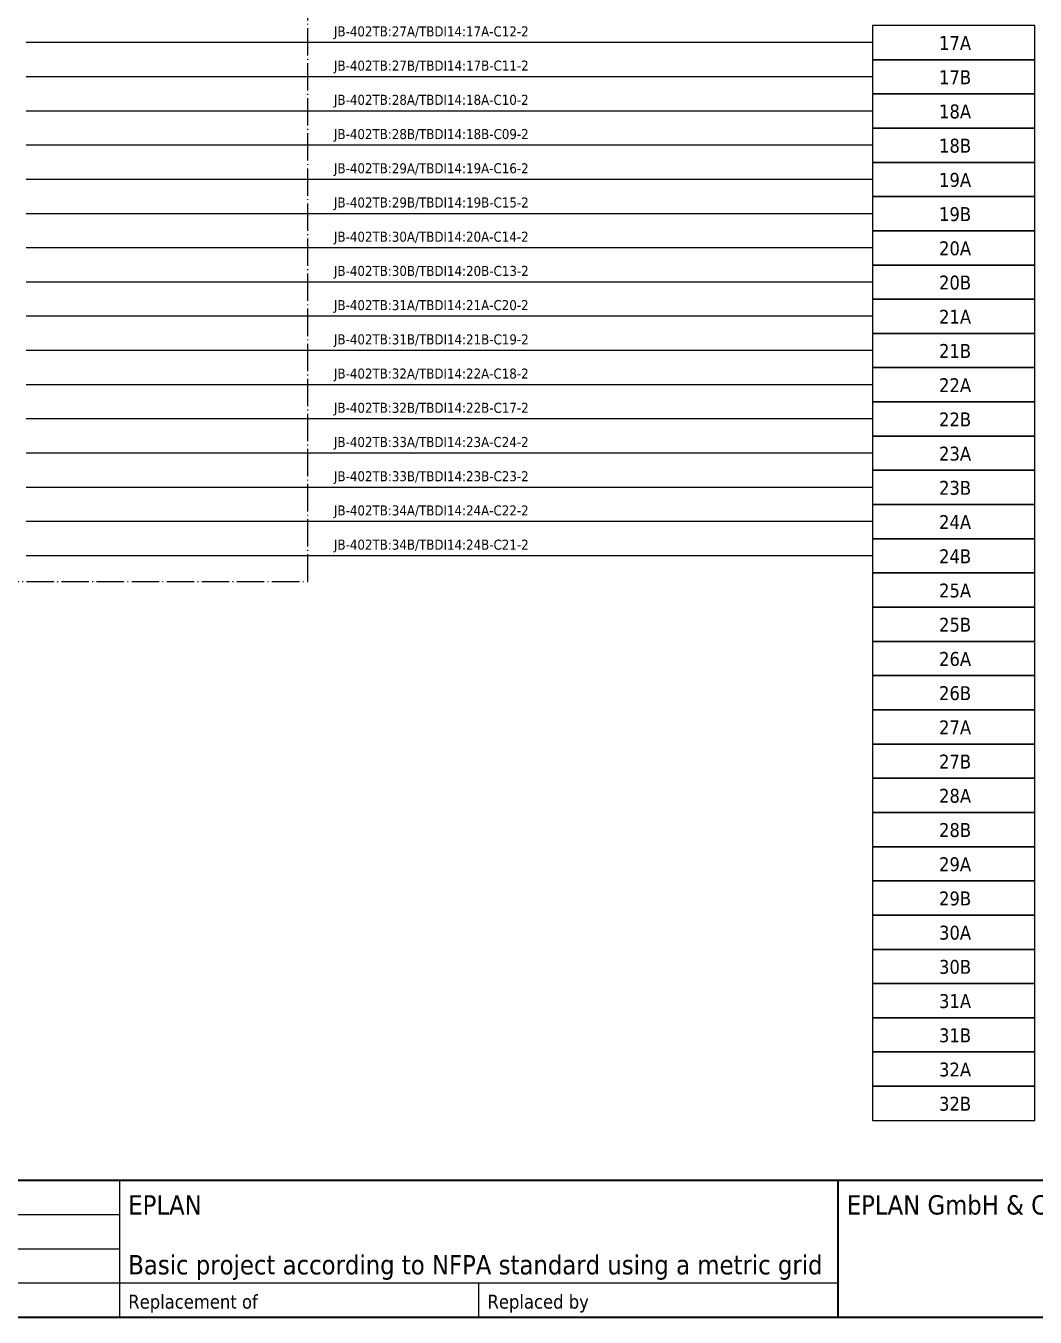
# Model space of a CAD drawing. Header units: millimetres. Extents: x 0 to 1792788, y -13 to 262234.
# Drawn here: x 89 to 207, y 0 to 151 of the extents above; entities that cross this region are included whole.
import ezdxf
from ezdxf.enums import TextEntityAlignment as Align

# ---------------------------------------------------------------- set-up
doc = ezdxf.new("R2010")
doc.units = ezdxf.units.MM
doc.linetypes.add('EPL_DASHDOT', pattern=[1, 0.8, -0.1, 0, -0.1])
for name, color, linetype, lineweight in [('EPLAN201', 7, 'Continuous', 35), ('EPLAN300', 5, 'Continuous', 25), ('EPLAN307', 134, 'EPL_DASHDOT', 25), ('EPLAN311', 7, 'Continuous', 25), ('EPLAN400', 5, 'Continuous', 35), ('EPLAN405', 7, 'Continuous', 25), ('EPLAN421', 5, 'Continuous', 35), ('EPLAN433', 251, 'Continuous', 35), ('EPLAN451', 7, 'Continuous', 35), ('EPLAN452', 7, 'Continuous', 35), ('EPLAN453', 7, 'Continuous', 35), ('EPLAN500', 7, 'Continuous', 35), ('EPLAN501', 7, 'Continuous', 35), ('EPLAN502', 7, 'Continuous', 35), ('EPLAN503', 7, 'Continuous', 35), ('EPLAN504', 7, 'Continuous', 35)]:
    doc.layers.add(name, color=color, linetype=linetype, lineweight=lineweight)
doc.styles.add('Tahoma', font='')
doc.styles.get('Tahoma').set_extended_font_data('Tahoma')

# ---------------------------------------------------------------- blocks, each defined once
blk = doc.blocks.new('EPLFRAME')
at = {"layer": 'EPLAN201', "linetype": 'Continuous', "lineweight": 35, "ltscale": 4}
for p, q in [((0, 16), (420, 16)), ((184, 0), (184, 16))]:
    blk.add_line(p, q, dxfattribs=at)
at = {"layer": 'EPLAN201', "linetype": 'Continuous', "lineweight": 25, "ltscale": 4}
for p, q in [((100, 0), (100, 16)), ((0, 12), (100, 12)), ((0, 8), (100, 8)), ((0, 4), (184, 4)), ((142, 0), (142, 4))]:
    blk.add_line(p, q, dxfattribs=at)
at = {"layer": 'EPLAN201', "linetype": 'Continuous', "lineweight": 35, "ltscale": 4}
blk.add_lwpolyline([(0, 0), (420, 0), (420, 297), (0, 297)], close=True, dxfattribs=at)
at = {"layer": 'EPLAN201', "color": 7, "style": 'Tahoma'}
for s, p in [('Replacement of', (101, 1)), ('Replaced by', (143, 1))]:
    blk.add_text(s, height=1.6254, dxfattribs=at).set_placement(p)
at = {"layer": 'EPLAN451', "color": 7, "style": 'Tahoma'}
for tag, p, height in [('14_10014', (101, 12), 2.26), ('14_10015', (185, 12), 2.26), ('14_10011', (101, 5), 2.26), ('14_10013', (332, 5), 1.63), ('14_10151', (73, 1), 1.63), ('14_10300', (415, 1), 1.63)]:
    blk.add_attdef(tag, p, '', height=height, dxfattribs=at)
blk.add_attdef('4_25020', text='', height=1.63, dxfattribs=at).set_placement((413, 1), align=Align.RIGHT)
at = {"layer": 'EPLAN452', "color": 7, "style": 'Tahoma'}
for tag, p, height in [('4_11041', (1, 17), 2.26), ('4_11071[1]', (1, 13), 1.63), ('4_11074[1]', (21, 13), 1.63), ('4_11070[1]', (41, 13), 1.63), ('4_11024', (73, 13), 1.63), ('4_11011', (231, 12), 2.26), ('4_11030', (301, 12), 2.26), ('4_20132_1001', (374, 13), 1.63), ('4_11071[2]', (1, 9), 1.63), ('4_11074[2]', (21, 9), 1.63), ('4_11070[2]', (41, 9), 1.63), ('4_11022', (73, 9), 1.63), ('4_20134_1001', (374, 9), 1.63), ('4_11071[3]', (1, 5), 1.63), ('4_11074[3]', (21, 5), 1.63), ('4_11070[3]', (41, 5), 1.63), ('4_11080', (73, 5), 1.63), ('4_11059', (301, 5), 1.63)]:
    blk.add_attdef(tag, p, '', height=height, dxfattribs=at)
for tag, height, p in [('4_11040', 2.26, (419, 17)), ('4_11000', 1.63, (419, 5)), ('4_11085', 1.63, (141, 1)), ('4_11086', 1.63, (183, 1))]:
    blk.add_attdef(tag, text='', height=height, dxfattribs=at).set_placement(p, align=Align.RIGHT)
at = {"layer": 'EPLAN453', "color": 7, "style": 'Tahoma'}
for tag, p in [('53_19005_1', (21, 293)), ('53_19005', (63, 293)), ('53_19005_8', (105, 293)), ('53_19005_6', (147, 293)), ('53_19005_7', (189, 293)), ('53_19005_9', (231, 293)), ('53_19005_3', (273, 293)), ('53_19005_2', (315, 293)), ('53_19005_4', (357, 293)), ('53_19005_5', (399, 293))]:
    blk.add_attdef(tag, text='', height=1.35, dxfattribs=at).set_placement(p, align=Align.BOTTOM_CENTER)
blk = doc.blocks.new('EPLSYM_LibrarySPECIAL_en_US_Symbol427_Variant5_Placement1_32')
at = {"layer": 'EPLAN421', "color": 5, "style": 'Tahoma'}
for tag, p in [('17_20029[1]', (-0.9525, 3.335)), ('17_20029[2]', (20.0025, 3.335))]:
    blk.add_attdef(tag, text='', height=1.1739, dxfattribs=at).set_placement(p, align=Align.BOTTOM_RIGHT)
at = {"layer": 'EPLAN433', "color": 251, "style": 'Tahoma'}
blk.add_attdef('17_20406_1', text='', height=1.6254, dxfattribs=at).set_placement((0.9525, 1.5875), align=Align.BOTTOM_RIGHT)
blk.add_attdef('17_20406', text='', height=1.6254, dxfattribs=at).set_placement((0.9525, 1.5875), align=Align.BOTTOM_LEFT)
blk = doc.blocks.new('EPLSYM_LibrarySPECIAL_en_US_Symbol427_Variant5_Placement1_33')
at = {"layer": 'EPLAN421', "color": 5, "style": 'Tahoma'}
for tag, p in [('17_20029[1]', (-0.9525, 3.335)), ('17_20029[2]', (20.0025, 3.335))]:
    blk.add_attdef(tag, text='', height=1.1739, dxfattribs=at).set_placement(p, align=Align.BOTTOM_RIGHT)
at = {"layer": 'EPLAN433', "color": 251, "style": 'Tahoma'}
blk.add_attdef('17_20406_1', text='', height=1.6254, dxfattribs=at).set_placement((0.9525, 1.5875), align=Align.BOTTOM_RIGHT)
blk.add_attdef('17_20406', text='', height=1.6254, dxfattribs=at).set_placement((0.9525, 1.5875), align=Align.BOTTOM_LEFT)
blk = doc.blocks.new('EPLSYM_LibrarySPECIAL_en_US_Symbol427_Variant5_Placement1_34')
at = {"layer": 'EPLAN421', "color": 5, "style": 'Tahoma'}
for tag, p in [('17_20029[1]', (-0.9525, 3.335)), ('17_20029[2]', (20.0025, 3.335))]:
    blk.add_attdef(tag, text='', height=1.1739, dxfattribs=at).set_placement(p, align=Align.BOTTOM_RIGHT)
at = {"layer": 'EPLAN433', "color": 251, "style": 'Tahoma'}
blk.add_attdef('17_20406_1', text='', height=1.6254, dxfattribs=at).set_placement((0.9525, 1.5875), align=Align.BOTTOM_RIGHT)
blk.add_attdef('17_20406', text='', height=1.6254, dxfattribs=at).set_placement((0.9525, 1.5875), align=Align.BOTTOM_LEFT)
blk = doc.blocks.new('EPLSYM_LibrarySPECIAL_en_US_Symbol427_Variant5_Placement1_35')
at = {"layer": 'EPLAN421', "color": 5, "style": 'Tahoma'}
for tag, p in [('17_20029[1]', (-0.9525, 3.335)), ('17_20029[2]', (20.0025, 3.335))]:
    blk.add_attdef(tag, text='', height=1.1739, dxfattribs=at).set_placement(p, align=Align.BOTTOM_RIGHT)
at = {"layer": 'EPLAN433', "color": 251, "style": 'Tahoma'}
blk.add_attdef('17_20406_1', text='', height=1.6254, dxfattribs=at).set_placement((0.9525, 1.5875), align=Align.BOTTOM_RIGHT)
blk.add_attdef('17_20406', text='', height=1.6254, dxfattribs=at).set_placement((0.9525, 1.5875), align=Align.BOTTOM_LEFT)
blk = doc.blocks.new('EPLSYM_LibrarySPECIAL_en_US_Symbol427_Variant5_Placement1_36')
at = {"layer": 'EPLAN421', "color": 5, "style": 'Tahoma'}
for tag, p in [('17_20029[1]', (-0.9525, 3.335)), ('17_20029[2]', (20.0025, 3.335))]:
    blk.add_attdef(tag, text='', height=1.1739, dxfattribs=at).set_placement(p, align=Align.BOTTOM_RIGHT)
at = {"layer": 'EPLAN433', "color": 251, "style": 'Tahoma'}
blk.add_attdef('17_20406_1', text='', height=1.6254, dxfattribs=at).set_placement((0.9525, 1.5875), align=Align.BOTTOM_RIGHT)
blk.add_attdef('17_20406', text='', height=1.6254, dxfattribs=at).set_placement((0.9525, 1.5875), align=Align.BOTTOM_LEFT)
blk = doc.blocks.new('EPLSYM_LibrarySPECIAL_en_US_Symbol427_Variant5_Placement1_37')
at = {"layer": 'EPLAN421', "color": 5, "style": 'Tahoma'}
for tag, p in [('17_20029[1]', (-0.9525, 3.335)), ('17_20029[2]', (20.0025, 3.335))]:
    blk.add_attdef(tag, text='', height=1.1739, dxfattribs=at).set_placement(p, align=Align.BOTTOM_RIGHT)
at = {"layer": 'EPLAN433', "color": 251, "style": 'Tahoma'}
blk.add_attdef('17_20406_1', text='', height=1.6254, dxfattribs=at).set_placement((0.9525, 1.5875), align=Align.BOTTOM_RIGHT)
blk.add_attdef('17_20406', text='', height=1.6254, dxfattribs=at).set_placement((0.9525, 1.5875), align=Align.BOTTOM_LEFT)
blk = doc.blocks.new('EPLSYM_LibrarySPECIAL_en_US_Symbol427_Variant5_Placement1_38')
at = {"layer": 'EPLAN421', "color": 5, "style": 'Tahoma'}
for tag, p in [('17_20029[1]', (-0.9525, 3.335)), ('17_20029[2]', (20.0025, 3.335))]:
    blk.add_attdef(tag, text='', height=1.1739, dxfattribs=at).set_placement(p, align=Align.BOTTOM_RIGHT)
at = {"layer": 'EPLAN433', "color": 251, "style": 'Tahoma'}
blk.add_attdef('17_20406_1', text='', height=1.6254, dxfattribs=at).set_placement((0.9525, 1.5875), align=Align.BOTTOM_RIGHT)
blk.add_attdef('17_20406', text='', height=1.6254, dxfattribs=at).set_placement((0.9525, 1.5875), align=Align.BOTTOM_LEFT)
blk = doc.blocks.new('EPLSYM_LibrarySPECIAL_en_US_Symbol427_Variant5_Placement1_39')
at = {"layer": 'EPLAN421', "color": 5, "style": 'Tahoma'}
for tag, p in [('17_20029[1]', (-0.9525, 3.335)), ('17_20029[2]', (20.0025, 3.335))]:
    blk.add_attdef(tag, text='', height=1.1739, dxfattribs=at).set_placement(p, align=Align.BOTTOM_RIGHT)
at = {"layer": 'EPLAN433', "color": 251, "style": 'Tahoma'}
blk.add_attdef('17_20406_1', text='', height=1.6254, dxfattribs=at).set_placement((0.9525, 1.5875), align=Align.BOTTOM_RIGHT)
blk.add_attdef('17_20406', text='', height=1.6254, dxfattribs=at).set_placement((0.9525, 1.5875), align=Align.BOTTOM_LEFT)
blk = doc.blocks.new('EPLSYM_LibrarySPECIAL_en_US_Symbol427_Variant5_Placement1_40')
at = {"layer": 'EPLAN421', "color": 5, "style": 'Tahoma'}
for tag, p in [('17_20029[1]', (-0.9525, 3.335)), ('17_20029[2]', (20.0025, 3.335))]:
    blk.add_attdef(tag, text='', height=1.1739, dxfattribs=at).set_placement(p, align=Align.BOTTOM_RIGHT)
at = {"layer": 'EPLAN433', "color": 251, "style": 'Tahoma'}
blk.add_attdef('17_20406_1', text='', height=1.6254, dxfattribs=at).set_placement((0.9525, 1.5875), align=Align.BOTTOM_RIGHT)
blk.add_attdef('17_20406', text='', height=1.6254, dxfattribs=at).set_placement((0.9525, 1.5875), align=Align.BOTTOM_LEFT)
blk = doc.blocks.new('EPLSYM_LibrarySPECIAL_en_US_Symbol427_Variant5_Placement1_41')
at = {"layer": 'EPLAN421', "color": 5, "style": 'Tahoma'}
for tag, p in [('17_20029[1]', (-0.9525, 3.335)), ('17_20029[2]', (20.0025, 3.335))]:
    blk.add_attdef(tag, text='', height=1.1739, dxfattribs=at).set_placement(p, align=Align.BOTTOM_RIGHT)
at = {"layer": 'EPLAN433', "color": 251, "style": 'Tahoma'}
blk.add_attdef('17_20406_1', text='', height=1.6254, dxfattribs=at).set_placement((0.9525, 1.5875), align=Align.BOTTOM_RIGHT)
blk.add_attdef('17_20406', text='', height=1.6254, dxfattribs=at).set_placement((0.9525, 1.5875), align=Align.BOTTOM_LEFT)
blk = doc.blocks.new('EPLSYM_LibrarySPECIAL_en_US_Symbol427_Variant5_Placement1_42')
at = {"layer": 'EPLAN421', "color": 5, "style": 'Tahoma'}
for tag, p in [('17_20029[1]', (-0.9525, 3.335)), ('17_20029[2]', (20.0025, 3.335))]:
    blk.add_attdef(tag, text='', height=1.1739, dxfattribs=at).set_placement(p, align=Align.BOTTOM_RIGHT)
at = {"layer": 'EPLAN433', "color": 251, "style": 'Tahoma'}
blk.add_attdef('17_20406_1', text='', height=1.6254, dxfattribs=at).set_placement((0.9525, 1.5875), align=Align.BOTTOM_RIGHT)
blk.add_attdef('17_20406', text='', height=1.6254, dxfattribs=at).set_placement((0.9525, 1.5875), align=Align.BOTTOM_LEFT)
blk = doc.blocks.new('EPLSYM_LibrarySPECIAL_en_US_Symbol427_Variant5_Placement1_43')
at = {"layer": 'EPLAN421', "color": 5, "style": 'Tahoma'}
for tag, p in [('17_20029[1]', (-0.9525, 3.335)), ('17_20029[2]', (20.0025, 3.335))]:
    blk.add_attdef(tag, text='', height=1.1739, dxfattribs=at).set_placement(p, align=Align.BOTTOM_RIGHT)
at = {"layer": 'EPLAN433', "color": 251, "style": 'Tahoma'}
blk.add_attdef('17_20406_1', text='', height=1.6254, dxfattribs=at).set_placement((0.9525, 1.5875), align=Align.BOTTOM_RIGHT)
blk.add_attdef('17_20406', text='', height=1.6254, dxfattribs=at).set_placement((0.9525, 1.5875), align=Align.BOTTOM_LEFT)
blk = doc.blocks.new('EPLSYM_LibrarySPECIAL_en_US_Symbol427_Variant5_Placement1_44')
at = {"layer": 'EPLAN421', "color": 5, "style": 'Tahoma'}
for tag, p in [('17_20029[1]', (-0.9525, 3.335)), ('17_20029[2]', (20.0025, 3.335))]:
    blk.add_attdef(tag, text='', height=1.1739, dxfattribs=at).set_placement(p, align=Align.BOTTOM_RIGHT)
at = {"layer": 'EPLAN433', "color": 251, "style": 'Tahoma'}
blk.add_attdef('17_20406_1', text='', height=1.6254, dxfattribs=at).set_placement((0.9525, 1.5875), align=Align.BOTTOM_RIGHT)
blk.add_attdef('17_20406', text='', height=1.6254, dxfattribs=at).set_placement((0.9525, 1.5875), align=Align.BOTTOM_LEFT)
blk = doc.blocks.new('EPLSYM_LibrarySPECIAL_en_US_Symbol427_Variant5_Placement1_45')
at = {"layer": 'EPLAN421', "color": 5, "style": 'Tahoma'}
for tag, p in [('17_20029[1]', (-0.9525, 3.335)), ('17_20029[2]', (20.0025, 3.335))]:
    blk.add_attdef(tag, text='', height=1.1739, dxfattribs=at).set_placement(p, align=Align.BOTTOM_RIGHT)
at = {"layer": 'EPLAN433', "color": 251, "style": 'Tahoma'}
blk.add_attdef('17_20406_1', text='', height=1.6254, dxfattribs=at).set_placement((0.9525, 1.5875), align=Align.BOTTOM_RIGHT)
blk.add_attdef('17_20406', text='', height=1.6254, dxfattribs=at).set_placement((0.9525, 1.5875), align=Align.BOTTOM_LEFT)
blk = doc.blocks.new('EPLSYM_LibrarySPECIAL_en_US_Symbol427_Variant5_Placement1_46')
at = {"layer": 'EPLAN421', "color": 5, "style": 'Tahoma'}
for tag, p in [('17_20029[1]', (-0.9525, 3.335)), ('17_20029[2]', (20.0025, 3.335))]:
    blk.add_attdef(tag, text='', height=1.1739, dxfattribs=at).set_placement(p, align=Align.BOTTOM_RIGHT)
at = {"layer": 'EPLAN433', "color": 251, "style": 'Tahoma'}
blk.add_attdef('17_20406_1', text='', height=1.6254, dxfattribs=at).set_placement((0.9525, 1.5875), align=Align.BOTTOM_RIGHT)
blk.add_attdef('17_20406', text='', height=1.6254, dxfattribs=at).set_placement((0.9525, 1.5875), align=Align.BOTTOM_LEFT)
blk = doc.blocks.new('EPLSYM_LibrarySPECIAL_en_US_Symbol427_Variant5_Placement1_47')
at = {"layer": 'EPLAN421', "color": 5, "style": 'Tahoma'}
for tag, p in [('17_20029[1]', (-0.9525, 3.335)), ('17_20029[2]', (20.0025, 3.335))]:
    blk.add_attdef(tag, text='', height=1.1739, dxfattribs=at).set_placement(p, align=Align.BOTTOM_RIGHT)
at = {"layer": 'EPLAN433', "color": 251, "style": 'Tahoma'}
blk.add_attdef('17_20406_1', text='', height=1.6254, dxfattribs=at).set_placement((0.9525, 1.5875), align=Align.BOTTOM_RIGHT)
blk.add_attdef('17_20406', text='', height=1.6254, dxfattribs=at).set_placement((0.9525, 1.5875), align=Align.BOTTOM_LEFT)
blk = doc.blocks.new('EPLSYM_LibrarySPECIAL_en_US_Symbol427_Variant5_Placement1_48')
at = {"layer": 'EPLAN421', "color": 5, "style": 'Tahoma'}
for tag, p in [('17_20029[1]', (-0.9525, 3.335)), ('17_20029[2]', (20.0025, 3.335))]:
    blk.add_attdef(tag, text='', height=1.1739, dxfattribs=at).set_placement(p, align=Align.BOTTOM_RIGHT)
at = {"layer": 'EPLAN433', "color": 251, "style": 'Tahoma'}
blk.add_attdef('17_20406_1', text='', height=1.6254, dxfattribs=at).set_placement((0.9525, 1.5875), align=Align.BOTTOM_RIGHT)
blk.add_attdef('17_20406', text='', height=1.6254, dxfattribs=at).set_placement((0.9525, 1.5875), align=Align.BOTTOM_LEFT)
blk = doc.blocks.new('EPLSYM_LibrarySPECIAL_en_US_Symbol427_Variant5_Placement1_49')
at = {"layer": 'EPLAN421', "color": 5, "style": 'Tahoma'}
for tag, p in [('17_20029[1]', (-0.9525, 3.335)), ('17_20029[2]', (20.0025, 3.335))]:
    blk.add_attdef(tag, text='', height=1.1739, dxfattribs=at).set_placement(p, align=Align.BOTTOM_RIGHT)
at = {"layer": 'EPLAN433', "color": 251, "style": 'Tahoma'}
blk.add_attdef('17_20406_1', text='', height=1.6254, dxfattribs=at).set_placement((0.9525, 1.5875), align=Align.BOTTOM_RIGHT)
blk.add_attdef('17_20406', text='', height=1.6254, dxfattribs=at).set_placement((0.9525, 1.5875), align=Align.BOTTOM_LEFT)
blk = doc.blocks.new('EPLSYM_LibrarySPECIAL_en_US_Symbol427_Variant5_Placement1_50')
at = {"layer": 'EPLAN421', "color": 5, "style": 'Tahoma'}
for tag, p in [('17_20029[1]', (-0.9525, 3.335)), ('17_20029[2]', (20.0025, 3.335))]:
    blk.add_attdef(tag, text='', height=1.1739, dxfattribs=at).set_placement(p, align=Align.BOTTOM_RIGHT)
at = {"layer": 'EPLAN433', "color": 251, "style": 'Tahoma'}
blk.add_attdef('17_20406_1', text='', height=1.6254, dxfattribs=at).set_placement((0.9525, 1.5875), align=Align.BOTTOM_RIGHT)
blk.add_attdef('17_20406', text='', height=1.6254, dxfattribs=at).set_placement((0.9525, 1.5875), align=Align.BOTTOM_LEFT)
blk = doc.blocks.new('EPLSYM_LibrarySPECIAL_en_US_Symbol427_Variant5_Placement1_51')
at = {"layer": 'EPLAN421', "color": 5, "style": 'Tahoma'}
for tag, p in [('17_20029[1]', (-0.9525, 3.335)), ('17_20029[2]', (20.0025, 3.335))]:
    blk.add_attdef(tag, text='', height=1.1739, dxfattribs=at).set_placement(p, align=Align.BOTTOM_RIGHT)
at = {"layer": 'EPLAN433', "color": 251, "style": 'Tahoma'}
blk.add_attdef('17_20406_1', text='', height=1.6254, dxfattribs=at).set_placement((0.9525, 1.5875), align=Align.BOTTOM_RIGHT)
blk.add_attdef('17_20406', text='', height=1.6254, dxfattribs=at).set_placement((0.9525, 1.5875), align=Align.BOTTOM_LEFT)
blk = doc.blocks.new('EPLSYM_LibrarySPECIAL_en_US_Symbol427_Variant5_Placement1_52')
at = {"layer": 'EPLAN421', "color": 5, "style": 'Tahoma'}
for tag, p in [('17_20029[1]', (-0.9525, 3.335)), ('17_20029[2]', (20.0025, 3.335))]:
    blk.add_attdef(tag, text='', height=1.1739, dxfattribs=at).set_placement(p, align=Align.BOTTOM_RIGHT)
at = {"layer": 'EPLAN433', "color": 251, "style": 'Tahoma'}
blk.add_attdef('17_20406_1', text='', height=1.6254, dxfattribs=at).set_placement((0.9525, 1.5875), align=Align.BOTTOM_RIGHT)
blk.add_attdef('17_20406', text='', height=1.6254, dxfattribs=at).set_placement((0.9525, 1.5875), align=Align.BOTTOM_LEFT)
blk = doc.blocks.new('EPLSYM_LibrarySPECIAL_en_US_Symbol427_Variant5_Placement1_53')
at = {"layer": 'EPLAN421', "color": 5, "style": 'Tahoma'}
for tag, p in [('17_20029[1]', (-0.9525, 3.335)), ('17_20029[2]', (20.0025, 3.335))]:
    blk.add_attdef(tag, text='', height=1.1739, dxfattribs=at).set_placement(p, align=Align.BOTTOM_RIGHT)
at = {"layer": 'EPLAN433', "color": 251, "style": 'Tahoma'}
blk.add_attdef('17_20406_1', text='', height=1.6254, dxfattribs=at).set_placement((0.9525, 1.5875), align=Align.BOTTOM_RIGHT)
blk.add_attdef('17_20406', text='', height=1.6254, dxfattribs=at).set_placement((0.9525, 1.5875), align=Align.BOTTOM_LEFT)
blk = doc.blocks.new('EPLSYM_LibrarySPECIAL_en_US_Symbol427_Variant5_Placement1_54')
at = {"layer": 'EPLAN421', "color": 5, "style": 'Tahoma'}
for tag, p in [('17_20029[1]', (-0.9525, 3.335)), ('17_20029[2]', (20.0025, 3.335))]:
    blk.add_attdef(tag, text='', height=1.1739, dxfattribs=at).set_placement(p, align=Align.BOTTOM_RIGHT)
at = {"layer": 'EPLAN433', "color": 251, "style": 'Tahoma'}
blk.add_attdef('17_20406_1', text='', height=1.6254, dxfattribs=at).set_placement((0.9525, 1.5875), align=Align.BOTTOM_RIGHT)
blk.add_attdef('17_20406', text='', height=1.6254, dxfattribs=at).set_placement((0.9525, 1.5875), align=Align.BOTTOM_LEFT)
blk = doc.blocks.new('EPLSYM_LibrarySPECIAL_en_US_Symbol427_Variant5_Placement1_55')
at = {"layer": 'EPLAN421', "color": 5, "style": 'Tahoma'}
for tag, p in [('17_20029[1]', (-0.9525, 3.335)), ('17_20029[2]', (20.0025, 3.335))]:
    blk.add_attdef(tag, text='', height=1.1739, dxfattribs=at).set_placement(p, align=Align.BOTTOM_RIGHT)
at = {"layer": 'EPLAN433', "color": 251, "style": 'Tahoma'}
blk.add_attdef('17_20406_1', text='', height=1.6254, dxfattribs=at).set_placement((0.9525, 1.5875), align=Align.BOTTOM_RIGHT)
blk.add_attdef('17_20406', text='', height=1.6254, dxfattribs=at).set_placement((0.9525, 1.5875), align=Align.BOTTOM_LEFT)
blk = doc.blocks.new('EPLSYM_LibrarySPECIAL_en_US_Symbol427_Variant5_Placement1_56')
at = {"layer": 'EPLAN421', "color": 5, "style": 'Tahoma'}
for tag, p in [('17_20029[1]', (-0.9525, 3.335)), ('17_20029[2]', (20.0025, 3.335))]:
    blk.add_attdef(tag, text='', height=1.1739, dxfattribs=at).set_placement(p, align=Align.BOTTOM_RIGHT)
at = {"layer": 'EPLAN433', "color": 251, "style": 'Tahoma'}
blk.add_attdef('17_20406_1', text='', height=1.6254, dxfattribs=at).set_placement((0.9525, 1.5875), align=Align.BOTTOM_RIGHT)
blk.add_attdef('17_20406', text='', height=1.6254, dxfattribs=at).set_placement((0.9525, 1.5875), align=Align.BOTTOM_LEFT)
blk = doc.blocks.new('EPLSYM_LibrarySPECIAL_en_US_Symbol427_Variant5_Placement1_57')
at = {"layer": 'EPLAN421', "color": 5, "style": 'Tahoma'}
for tag, p in [('17_20029[1]', (-0.9525, 3.335)), ('17_20029[2]', (20.0025, 3.335))]:
    blk.add_attdef(tag, text='', height=1.1739, dxfattribs=at).set_placement(p, align=Align.BOTTOM_RIGHT)
at = {"layer": 'EPLAN433', "color": 251, "style": 'Tahoma'}
blk.add_attdef('17_20406_1', text='', height=1.6254, dxfattribs=at).set_placement((0.9525, 1.5875), align=Align.BOTTOM_RIGHT)
blk.add_attdef('17_20406', text='', height=1.6254, dxfattribs=at).set_placement((0.9525, 1.5875), align=Align.BOTTOM_LEFT)
blk = doc.blocks.new('EPLSYM_LibrarySPECIAL_en_US_Symbol427_Variant5_Placement1_58')
at = {"layer": 'EPLAN421', "color": 5, "style": 'Tahoma'}
for tag, p in [('17_20029[1]', (-0.9525, 3.335)), ('17_20029[2]', (20.0025, 3.335))]:
    blk.add_attdef(tag, text='', height=1.1739, dxfattribs=at).set_placement(p, align=Align.BOTTOM_RIGHT)
at = {"layer": 'EPLAN433', "color": 251, "style": 'Tahoma'}
blk.add_attdef('17_20406_1', text='', height=1.6254, dxfattribs=at).set_placement((0.9525, 1.5875), align=Align.BOTTOM_RIGHT)
blk.add_attdef('17_20406', text='', height=1.6254, dxfattribs=at).set_placement((0.9525, 1.5875), align=Align.BOTTOM_LEFT)
blk = doc.blocks.new('EPLSYM_LibrarySPECIAL_en_US_Symbol427_Variant5_Placement1_59')
at = {"layer": 'EPLAN421', "color": 5, "style": 'Tahoma'}
for tag, p in [('17_20029[1]', (-0.9525, 3.335)), ('17_20029[2]', (20.0025, 3.335))]:
    blk.add_attdef(tag, text='', height=1.1739, dxfattribs=at).set_placement(p, align=Align.BOTTOM_RIGHT)
at = {"layer": 'EPLAN433', "color": 251, "style": 'Tahoma'}
blk.add_attdef('17_20406_1', text='', height=1.6254, dxfattribs=at).set_placement((0.9525, 1.5875), align=Align.BOTTOM_RIGHT)
blk.add_attdef('17_20406', text='', height=1.6254, dxfattribs=at).set_placement((0.9525, 1.5875), align=Align.BOTTOM_LEFT)
blk = doc.blocks.new('EPLSYM_LibrarySPECIAL_en_US_Symbol427_Variant5_Placement1_60')
at = {"layer": 'EPLAN421', "color": 5, "style": 'Tahoma'}
for tag, p in [('17_20029[1]', (-0.9525, 3.335)), ('17_20029[2]', (20.0025, 3.335))]:
    blk.add_attdef(tag, text='', height=1.1739, dxfattribs=at).set_placement(p, align=Align.BOTTOM_RIGHT)
at = {"layer": 'EPLAN433', "color": 251, "style": 'Tahoma'}
blk.add_attdef('17_20406_1', text='', height=1.6254, dxfattribs=at).set_placement((0.9525, 1.5875), align=Align.BOTTOM_RIGHT)
blk.add_attdef('17_20406', text='', height=1.6254, dxfattribs=at).set_placement((0.9525, 1.5875), align=Align.BOTTOM_LEFT)
blk = doc.blocks.new('EPLSYM_LibrarySPECIAL_en_US_Symbol427_Variant5_Placement1_61')
at = {"layer": 'EPLAN421', "color": 5, "style": 'Tahoma'}
for tag, p in [('17_20029[1]', (-0.9525, 3.335)), ('17_20029[2]', (20.0025, 3.335))]:
    blk.add_attdef(tag, text='', height=1.1739, dxfattribs=at).set_placement(p, align=Align.BOTTOM_RIGHT)
at = {"layer": 'EPLAN433', "color": 251, "style": 'Tahoma'}
blk.add_attdef('17_20406_1', text='', height=1.6254, dxfattribs=at).set_placement((0.9525, 1.5875), align=Align.BOTTOM_RIGHT)
blk.add_attdef('17_20406', text='', height=1.6254, dxfattribs=at).set_placement((0.9525, 1.5875), align=Align.BOTTOM_LEFT)
blk = doc.blocks.new('EPLSYM_LibrarySPECIAL_en_US_Symbol427_Variant5_Placement1_62')
at = {"layer": 'EPLAN421', "color": 5, "style": 'Tahoma'}
for tag, p in [('17_20029[1]', (-0.9525, 3.335)), ('17_20029[2]', (20.0025, 3.335))]:
    blk.add_attdef(tag, text='', height=1.1739, dxfattribs=at).set_placement(p, align=Align.BOTTOM_RIGHT)
at = {"layer": 'EPLAN433', "color": 251, "style": 'Tahoma'}
blk.add_attdef('17_20406_1', text='', height=1.6254, dxfattribs=at).set_placement((0.9525, 1.5875), align=Align.BOTTOM_RIGHT)
blk.add_attdef('17_20406', text='', height=1.6254, dxfattribs=at).set_placement((0.9525, 1.5875), align=Align.BOTTOM_LEFT)
blk = doc.blocks.new('EPLSYM_LibrarySPECIAL_en_US_Symbol427_Variant5_Placement1_63')
at = {"layer": 'EPLAN421', "color": 5, "style": 'Tahoma'}
for tag, p in [('17_20029[1]', (-0.9525, 3.335)), ('17_20029[2]', (20.0025, 3.335))]:
    blk.add_attdef(tag, text='', height=1.1739, dxfattribs=at).set_placement(p, align=Align.BOTTOM_RIGHT)
at = {"layer": 'EPLAN433', "color": 251, "style": 'Tahoma'}
blk.add_attdef('17_20406_1', text='', height=1.6254, dxfattribs=at).set_placement((0.9525, 1.5875), align=Align.BOTTOM_RIGHT)
blk.add_attdef('17_20406', text='', height=1.6254, dxfattribs=at).set_placement((0.9525, 1.5875), align=Align.BOTTOM_LEFT)
blk = doc.blocks.new('EPLSYM_LibrarySPECIAL_Symbol2_Variant0_Placement1_24')
at = {"layer": 'EPLAN307', "lineweight": 25, "ltscale": 4}
blk.add_lwpolyline([(0, -198), (119, -198), (119, 0), (0, 0)], close=True, dxfattribs=at)
at = {"layer": 'EPLAN400', "color": 5, "style": 'Tahoma'}
blk.add_attdef('88_20010', text='', height=2.2575, dxfattribs=at).set_placement((-1.5, -0.9515), align=Align.TOP_RIGHT)
at = {"layer": 'EPLAN500', "color": 7, "style": 'Tahoma'}
blk.add_attdef('88_20027', text='', height=1.6254, dxfattribs=at).set_placement((-1.5, -4.57508), align=Align.TOP_RIGHT)
at = {"layer": 'EPLAN501', "color": 7, "style": 'Tahoma'}
blk.add_attdef('88_20011', text='', height=1.6254, dxfattribs=at).set_placement((-1.5, -9.97508), align=Align.TOP_RIGHT)
at = {"layer": 'EPLAN502', "color": 7, "style": 'Tahoma'}
blk.add_attdef('88_20025', text='', height=1.6254, dxfattribs=at).set_placement((-1.5, -12.67508), align=Align.TOP_RIGHT)
at = {"layer": 'EPLAN503', "color": 7, "style": 'Tahoma'}
blk.add_attdef('88_20024', text='', height=1.6254, dxfattribs=at).set_placement((-1.5, -15.37508), align=Align.TOP_RIGHT)
at = {"layer": 'EPLAN504', "color": 7, "style": 'Tahoma'}
blk.add_attdef('88_20901[1]', text='', height=1.6254, dxfattribs=at).set_placement((-1.5, -7.27508), align=Align.TOP_RIGHT)
blk = doc.blocks.new('EPLSYM_LibrarySPECIAL_Symbol308_Variant0_Placement0')
at = {"layer": 'EPLAN405', "color": 7, "style": 'Tahoma'}
for tag, p in [('17_31011', (1.5, 6.35)), ('17_31002', (1.5, 0.5))]:
    blk.add_attdef(tag, text='', height=1.17, dxfattribs=at).set_placement(p, align=Align.BOTTOM_LEFT)
for tag, p in [('17_31004', (1.5, 4.4)), ('17_31003', (1.5, 2.45))]:
    blk.add_attdef(tag, p, '', height=1.17, dxfattribs=at)

msp = doc.modelspace()

# ---------------------------------------------------------------- linework, layer by layer
at = {"layer": 'EPLAN300', "lineweight": 25, "ltscale": 4}
for points in [[(188, 147), (207, 147), (207, 151), (188, 151)], [(188, 143), (207, 143), (207, 147), (188, 147)], [(188, 139), (207, 139), (207, 143), (188, 143)], [(188, 135), (207, 135), (207, 139), (188, 139)], [(188, 131), (207, 131), (207, 135), (188, 135)], [(188, 127), (207, 127), (207, 131), (188, 131)], [(188, 123), (207, 123), (207, 127), (188, 127)], [(188, 119), (207, 119), (207, 123), (188, 123)], [(188, 115), (207, 115), (207, 119), (188, 119)], [(188, 111), (207, 111), (207, 115), (188, 115)], [(188, 107), (207, 107), (207, 111), (188, 111)], [(188, 103), (207, 103), (207, 107), (188, 107)], [(188, 99), (207, 99), (207, 103), (188, 103)], [(188, 95), (207, 95), (207, 99), (188, 99)], [(188, 91), (207, 91), (207, 95), (188, 95)], [(188, 87), (207, 87), (207, 91), (188, 91)], [(188, 83), (207, 83), (207, 87), (188, 87)], [(188, 79), (207, 79), (207, 83), (188, 83)], [(188, 75), (207, 75), (207, 79), (188, 79)], [(188, 71), (207, 71), (207, 75), (188, 75)], [(188, 67), (207, 67), (207, 71), (188, 71)], [(188, 63), (207, 63), (207, 67), (188, 67)], [(188, 59), (207, 59), (207, 63), (188, 63)], [(188, 55), (207, 55), (207, 59), (188, 59)], [(188, 51), (207, 51), (207, 55), (188, 55)], [(188, 47), (207, 47), (207, 51), (188, 51)], [(188, 43), (207, 43), (207, 47), (188, 47)], [(188, 39), (207, 39), (207, 43), (188, 43)], [(188, 35), (207, 35), (207, 39), (188, 39)], [(188, 31), (207, 31), (207, 35), (188, 35)], [(188, 27), (207, 27), (207, 31), (188, 31)], [(188, 23), (207, 23), (207, 27), (188, 27)]]:
    msp.add_lwpolyline(points, close=True, dxfattribs=at)
at = {"layer": 'EPLAN311', "color": 7, "ltscale": 4}
for p, q in [((188, 149), (89.05, 149)), ((188, 145), (89.05, 145)), ((188, 141), (89.05, 141)), ((188, 137), (89.05, 137)), ((188, 133), (89.05, 133)), ((188, 129), (89.05, 129)), ((188, 125), (89.05, 125)), ((188, 121), (89.05, 121)), ((188, 117), (89.05, 117)), ((188, 113), (89.05, 113)), ((188, 109), (89.05, 109)), ((188, 105), (89.05, 105)), ((188, 101), (89.05, 101)), ((188, 97), (89.05, 97)), ((188, 93), (89.05, 93)), ((188, 89), (89.05, 89))]:
    msp.add_line(p, q, dxfattribs=at)

# ---------------------------------------------------------------- block references
ref = msp.add_blockref('EPLFRAME', (0, 0))
ref.add_attrib('14_10011', 'Basic project according to NFPA standard using a metric grid', (101, 5), dxfattribs={"layer": 'EPLAN451', "color": 7, "height": 2.2575, "style": 'Tahoma'})
ref.add_attrib('14_10014', 'EPLAN', (101, 12), dxfattribs={"layer": 'EPLAN451', "color": 7, "height": 2.257, "style": 'Tahoma'})
ref.add_attrib('14_10015', 'EPLAN GmbH & Co. KG', (185, 12), dxfattribs={"layer": 'EPLAN451', "color": 7, "height": 2.2575, "style": 'Tahoma'})
msp.add_blockref('EPLSYM_LibrarySPECIAL_Symbol2_Variant0_Placement1_24', (3, 284))
ref = msp.add_blockref('EPLSYM_LibrarySPECIAL_Symbol308_Variant0_Placement0', (125, 149))
ref.add_attrib('17_31011', 'JB-402TB:27A/TBDI14:17A-C12-2', dxfattribs={"layer": 'EPLAN405', "color": 7, "height": 1.1739, "style": 'Tahoma'}).set_placement((125.05, 149.37), align=Align.BOTTOM_LEFT)
ref = msp.add_blockref('EPLSYM_LibrarySPECIAL_en_US_Symbol427_Variant5_Placement1_32', (188, 149))
ref.add_attrib('17_20011', '17A', dxfattribs={"layer": 'EPLAN501', "color": 7, "height": 1.625, "style": 'Tahoma'}).set_placement((197.66, 147.65), align=Align.BOTTOM_CENTER)
ref = msp.add_blockref('EPLSYM_LibrarySPECIAL_Symbol308_Variant0_Placement0', (125, 145))
ref.add_attrib('17_31011', 'JB-402TB:27B/TBDI14:17B-C11-2', dxfattribs={"layer": 'EPLAN405', "color": 7, "height": 1.1739, "style": 'Tahoma'}).set_placement((125.05, 145.37), align=Align.BOTTOM_LEFT)
ref = msp.add_blockref('EPLSYM_LibrarySPECIAL_en_US_Symbol427_Variant5_Placement1_33', (188, 145))
ref.add_attrib('17_20011', '17B', dxfattribs={"layer": 'EPLAN501', "color": 7, "height": 1.625, "style": 'Tahoma'}).set_placement((197.66, 143.65), align=Align.BOTTOM_CENTER)
ref = msp.add_blockref('EPLSYM_LibrarySPECIAL_Symbol308_Variant0_Placement0', (125, 141))
ref.add_attrib('17_31011', 'JB-402TB:28A/TBDI14:18A-C10-2', dxfattribs={"layer": 'EPLAN405', "color": 7, "height": 1.1739, "style": 'Tahoma'}).set_placement((125.05, 141.37), align=Align.BOTTOM_LEFT)
ref = msp.add_blockref('EPLSYM_LibrarySPECIAL_en_US_Symbol427_Variant5_Placement1_34', (188, 141))
ref.add_attrib('17_20011', '18A', dxfattribs={"layer": 'EPLAN501', "color": 7, "height": 1.625, "style": 'Tahoma'}).set_placement((197.66, 139.65), align=Align.BOTTOM_CENTER)
ref = msp.add_blockref('EPLSYM_LibrarySPECIAL_Symbol308_Variant0_Placement0', (125, 137))
ref.add_attrib('17_31011', 'JB-402TB:28B/TBDI14:18B-C09-2', dxfattribs={"layer": 'EPLAN405', "color": 7, "height": 1.1739, "style": 'Tahoma'}).set_placement((125.05, 137.37), align=Align.BOTTOM_LEFT)
ref = msp.add_blockref('EPLSYM_LibrarySPECIAL_en_US_Symbol427_Variant5_Placement1_35', (188, 137))
ref.add_attrib('17_20011', '18B', dxfattribs={"layer": 'EPLAN501', "color": 7, "height": 1.625, "style": 'Tahoma'}).set_placement((197.66, 135.65), align=Align.BOTTOM_CENTER)
ref = msp.add_blockref('EPLSYM_LibrarySPECIAL_Symbol308_Variant0_Placement0', (125, 133))
ref.add_attrib('17_31011', 'JB-402TB:29A/TBDI14:19A-C16-2', dxfattribs={"layer": 'EPLAN405', "color": 7, "height": 1.1739, "style": 'Tahoma'}).set_placement((125.05, 133.37), align=Align.BOTTOM_LEFT)
ref = msp.add_blockref('EPLSYM_LibrarySPECIAL_en_US_Symbol427_Variant5_Placement1_36', (188, 133))
ref.add_attrib('17_20011', '19A', dxfattribs={"layer": 'EPLAN501', "color": 7, "height": 1.625, "style": 'Tahoma'}).set_placement((197.66, 131.65), align=Align.BOTTOM_CENTER)
ref = msp.add_blockref('EPLSYM_LibrarySPECIAL_Symbol308_Variant0_Placement0', (125, 129))
ref.add_attrib('17_31011', 'JB-402TB:29B/TBDI14:19B-C15-2', dxfattribs={"layer": 'EPLAN405', "color": 7, "height": 1.1739, "style": 'Tahoma'}).set_placement((125.05, 129.37), align=Align.BOTTOM_LEFT)
ref = msp.add_blockref('EPLSYM_LibrarySPECIAL_en_US_Symbol427_Variant5_Placement1_37', (188, 129))
ref.add_attrib('17_20011', '19B', dxfattribs={"layer": 'EPLAN501', "color": 7, "height": 1.625, "style": 'Tahoma'}).set_placement((197.66, 127.65), align=Align.BOTTOM_CENTER)
ref = msp.add_blockref('EPLSYM_LibrarySPECIAL_Symbol308_Variant0_Placement0', (125, 125))
ref.add_attrib('17_31011', 'JB-402TB:30A/TBDI14:20A-C14-2', dxfattribs={"layer": 'EPLAN405', "color": 7, "height": 1.1739, "style": 'Tahoma'}).set_placement((125.05, 125.37), align=Align.BOTTOM_LEFT)
ref = msp.add_blockref('EPLSYM_LibrarySPECIAL_en_US_Symbol427_Variant5_Placement1_38', (188, 125))
ref.add_attrib('17_20011', '20A', dxfattribs={"layer": 'EPLAN501', "color": 7, "height": 1.625, "style": 'Tahoma'}).set_placement((197.66, 123.65), align=Align.BOTTOM_CENTER)
ref = msp.add_blockref('EPLSYM_LibrarySPECIAL_Symbol308_Variant0_Placement0', (125, 121))
ref.add_attrib('17_31011', 'JB-402TB:30B/TBDI14:20B-C13-2', dxfattribs={"layer": 'EPLAN405', "color": 7, "height": 1.1739, "style": 'Tahoma'}).set_placement((125.05, 121.37), align=Align.BOTTOM_LEFT)
ref = msp.add_blockref('EPLSYM_LibrarySPECIAL_en_US_Symbol427_Variant5_Placement1_39', (188, 121))
ref.add_attrib('17_20011', '20B', dxfattribs={"layer": 'EPLAN501', "color": 7, "height": 1.625, "style": 'Tahoma'}).set_placement((197.66, 119.65), align=Align.BOTTOM_CENTER)
ref = msp.add_blockref('EPLSYM_LibrarySPECIAL_Symbol308_Variant0_Placement0', (125, 117))
ref.add_attrib('17_31011', 'JB-402TB:31A/TBDI14:21A-C20-2', dxfattribs={"layer": 'EPLAN405', "color": 7, "height": 1.1739, "style": 'Tahoma'}).set_placement((125.05, 117.37), align=Align.BOTTOM_LEFT)
ref = msp.add_blockref('EPLSYM_LibrarySPECIAL_en_US_Symbol427_Variant5_Placement1_40', (188, 117))
ref.add_attrib('17_20011', '21A', dxfattribs={"layer": 'EPLAN501', "color": 7, "height": 1.625, "style": 'Tahoma'}).set_placement((197.66, 115.65), align=Align.BOTTOM_CENTER)
ref = msp.add_blockref('EPLSYM_LibrarySPECIAL_Symbol308_Variant0_Placement0', (125, 113))
ref.add_attrib('17_31011', 'JB-402TB:31B/TBDI14:21B-C19-2', dxfattribs={"layer": 'EPLAN405', "color": 7, "height": 1.1739, "style": 'Tahoma'}).set_placement((125.05, 113.37), align=Align.BOTTOM_LEFT)
ref = msp.add_blockref('EPLSYM_LibrarySPECIAL_en_US_Symbol427_Variant5_Placement1_41', (188, 113))
ref.add_attrib('17_20011', '21B', dxfattribs={"layer": 'EPLAN501', "color": 7, "height": 1.625, "style": 'Tahoma'}).set_placement((197.66, 111.65), align=Align.BOTTOM_CENTER)
ref = msp.add_blockref('EPLSYM_LibrarySPECIAL_Symbol308_Variant0_Placement0', (125, 109))
ref.add_attrib('17_31011', 'JB-402TB:32A/TBDI14:22A-C18-2', dxfattribs={"layer": 'EPLAN405', "color": 7, "height": 1.1739, "style": 'Tahoma'}).set_placement((125.05, 109.37), align=Align.BOTTOM_LEFT)
ref = msp.add_blockref('EPLSYM_LibrarySPECIAL_en_US_Symbol427_Variant5_Placement1_42', (188, 109))
ref.add_attrib('17_20011', '22A', dxfattribs={"layer": 'EPLAN501', "color": 7, "height": 1.625, "style": 'Tahoma'}).set_placement((197.66, 107.65), align=Align.BOTTOM_CENTER)
ref = msp.add_blockref('EPLSYM_LibrarySPECIAL_Symbol308_Variant0_Placement0', (125, 105))
ref.add_attrib('17_31011', 'JB-402TB:32B/TBDI14:22B-C17-2', dxfattribs={"layer": 'EPLAN405', "color": 7, "height": 1.1739, "style": 'Tahoma'}).set_placement((125.05, 105.37), align=Align.BOTTOM_LEFT)
ref = msp.add_blockref('EPLSYM_LibrarySPECIAL_en_US_Symbol427_Variant5_Placement1_43', (188, 105))
ref.add_attrib('17_20011', '22B', dxfattribs={"layer": 'EPLAN501', "color": 7, "height": 1.625, "style": 'Tahoma'}).set_placement((197.66, 103.65), align=Align.BOTTOM_CENTER)
ref = msp.add_blockref('EPLSYM_LibrarySPECIAL_Symbol308_Variant0_Placement0', (125, 101))
ref.add_attrib('17_31011', 'JB-402TB:33A/TBDI14:23A-C24-2', dxfattribs={"layer": 'EPLAN405', "color": 7, "height": 1.1739, "style": 'Tahoma'}).set_placement((125.05, 101.37), align=Align.BOTTOM_LEFT)
ref = msp.add_blockref('EPLSYM_LibrarySPECIAL_en_US_Symbol427_Variant5_Placement1_44', (188, 101))
ref.add_attrib('17_20011', '23A', dxfattribs={"layer": 'EPLAN501', "color": 7, "height": 1.625, "style": 'Tahoma'}).set_placement((197.66, 99.65), align=Align.BOTTOM_CENTER)
ref = msp.add_blockref('EPLSYM_LibrarySPECIAL_Symbol308_Variant0_Placement0', (125, 97))
ref.add_attrib('17_31011', 'JB-402TB:33B/TBDI14:23B-C23-2', dxfattribs={"layer": 'EPLAN405', "color": 7, "height": 1.1739, "style": 'Tahoma'}).set_placement((125.05, 97.37), align=Align.BOTTOM_LEFT)
ref = msp.add_blockref('EPLSYM_LibrarySPECIAL_en_US_Symbol427_Variant5_Placement1_45', (188, 97))
ref.add_attrib('17_20011', '23B', dxfattribs={"layer": 'EPLAN501', "color": 7, "height": 1.625, "style": 'Tahoma'}).set_placement((197.66, 95.65), align=Align.BOTTOM_CENTER)
ref = msp.add_blockref('EPLSYM_LibrarySPECIAL_Symbol308_Variant0_Placement0', (125, 93))
ref.add_attrib('17_31011', 'JB-402TB:34A/TBDI14:24A-C22-2', dxfattribs={"layer": 'EPLAN405', "color": 7, "height": 1.1739, "style": 'Tahoma'}).set_placement((125.05, 93.37), align=Align.BOTTOM_LEFT)
ref = msp.add_blockref('EPLSYM_LibrarySPECIAL_en_US_Symbol427_Variant5_Placement1_46', (188, 93))
ref.add_attrib('17_20011', '24A', dxfattribs={"layer": 'EPLAN501', "color": 7, "height": 1.625, "style": 'Tahoma'}).set_placement((197.66, 91.65), align=Align.BOTTOM_CENTER)
ref = msp.add_blockref('EPLSYM_LibrarySPECIAL_Symbol308_Variant0_Placement0', (125, 89))
ref.add_attrib('17_31011', 'JB-402TB:34B/TBDI14:24B-C21-2', dxfattribs={"layer": 'EPLAN405', "color": 7, "height": 1.1739, "style": 'Tahoma'}).set_placement((125.05, 89.37), align=Align.BOTTOM_LEFT)
ref = msp.add_blockref('EPLSYM_LibrarySPECIAL_en_US_Symbol427_Variant5_Placement1_47', (188, 89))
ref.add_attrib('17_20011', '24B', dxfattribs={"layer": 'EPLAN501', "color": 7, "height": 1.625, "style": 'Tahoma'}).set_placement((197.66, 87.65), align=Align.BOTTOM_CENTER)
ref = msp.add_blockref('EPLSYM_LibrarySPECIAL_en_US_Symbol427_Variant5_Placement1_48', (188, 85))
ref.add_attrib('17_20011', '25A', dxfattribs={"layer": 'EPLAN501', "color": 7, "height": 1.625, "style": 'Tahoma'}).set_placement((197.66, 83.65), align=Align.BOTTOM_CENTER)
ref = msp.add_blockref('EPLSYM_LibrarySPECIAL_en_US_Symbol427_Variant5_Placement1_49', (188, 81))
ref.add_attrib('17_20011', '25B', dxfattribs={"layer": 'EPLAN501', "color": 7, "height": 1.625, "style": 'Tahoma'}).set_placement((197.66, 79.65), align=Align.BOTTOM_CENTER)
ref = msp.add_blockref('EPLSYM_LibrarySPECIAL_en_US_Symbol427_Variant5_Placement1_50', (188, 77))
ref.add_attrib('17_20011', '26A', dxfattribs={"layer": 'EPLAN501', "color": 7, "height": 1.625, "style": 'Tahoma'}).set_placement((197.66, 75.65), align=Align.BOTTOM_CENTER)
ref = msp.add_blockref('EPLSYM_LibrarySPECIAL_en_US_Symbol427_Variant5_Placement1_51', (188, 73))
ref.add_attrib('17_20011', '26B', dxfattribs={"layer": 'EPLAN501', "color": 7, "height": 1.625, "style": 'Tahoma'}).set_placement((197.66, 71.65), align=Align.BOTTOM_CENTER)
ref = msp.add_blockref('EPLSYM_LibrarySPECIAL_en_US_Symbol427_Variant5_Placement1_52', (188, 69))
ref.add_attrib('17_20011', '27A', dxfattribs={"layer": 'EPLAN501', "color": 7, "height": 1.625, "style": 'Tahoma'}).set_placement((197.66, 67.65), align=Align.BOTTOM_CENTER)
ref = msp.add_blockref('EPLSYM_LibrarySPECIAL_en_US_Symbol427_Variant5_Placement1_53', (188, 65))
ref.add_attrib('17_20011', '27B', dxfattribs={"layer": 'EPLAN501', "color": 7, "height": 1.625, "style": 'Tahoma'}).set_placement((197.66, 63.65), align=Align.BOTTOM_CENTER)
ref = msp.add_blockref('EPLSYM_LibrarySPECIAL_en_US_Symbol427_Variant5_Placement1_54', (188, 61))
ref.add_attrib('17_20011', '28A', dxfattribs={"layer": 'EPLAN501', "color": 7, "height": 1.625, "style": 'Tahoma'}).set_placement((197.66, 59.65), align=Align.BOTTOM_CENTER)
ref = msp.add_blockref('EPLSYM_LibrarySPECIAL_en_US_Symbol427_Variant5_Placement1_55', (188, 57))
ref.add_attrib('17_20011', '28B', dxfattribs={"layer": 'EPLAN501', "color": 7, "height": 1.625, "style": 'Tahoma'}).set_placement((197.66, 55.65), align=Align.BOTTOM_CENTER)
ref = msp.add_blockref('EPLSYM_LibrarySPECIAL_en_US_Symbol427_Variant5_Placement1_56', (188, 53))
ref.add_attrib('17_20011', '29A', dxfattribs={"layer": 'EPLAN501', "color": 7, "height": 1.625, "style": 'Tahoma'}).set_placement((197.66, 51.65), align=Align.BOTTOM_CENTER)
ref = msp.add_blockref('EPLSYM_LibrarySPECIAL_en_US_Symbol427_Variant5_Placement1_57', (188, 49))
ref.add_attrib('17_20011', '29B', dxfattribs={"layer": 'EPLAN501', "color": 7, "height": 1.625, "style": 'Tahoma'}).set_placement((197.66, 47.65), align=Align.BOTTOM_CENTER)
ref = msp.add_blockref('EPLSYM_LibrarySPECIAL_en_US_Symbol427_Variant5_Placement1_58', (188, 45))
ref.add_attrib('17_20011', '30A', dxfattribs={"layer": 'EPLAN501', "color": 7, "height": 1.625, "style": 'Tahoma'}).set_placement((197.66, 43.65), align=Align.BOTTOM_CENTER)
ref = msp.add_blockref('EPLSYM_LibrarySPECIAL_en_US_Symbol427_Variant5_Placement1_59', (188, 41))
ref.add_attrib('17_20011', '30B', dxfattribs={"layer": 'EPLAN501', "color": 7, "height": 1.625, "style": 'Tahoma'}).set_placement((197.66, 39.65), align=Align.BOTTOM_CENTER)
ref = msp.add_blockref('EPLSYM_LibrarySPECIAL_en_US_Symbol427_Variant5_Placement1_60', (188, 37))
ref.add_attrib('17_20011', '31A', dxfattribs={"layer": 'EPLAN501', "color": 7, "height": 1.625, "style": 'Tahoma'}).set_placement((197.66, 35.65), align=Align.BOTTOM_CENTER)
ref = msp.add_blockref('EPLSYM_LibrarySPECIAL_en_US_Symbol427_Variant5_Placement1_61', (188, 33))
ref.add_attrib('17_20011', '31B', dxfattribs={"layer": 'EPLAN501', "color": 7, "height": 1.625, "style": 'Tahoma'}).set_placement((197.66, 31.65), align=Align.BOTTOM_CENTER)
ref = msp.add_blockref('EPLSYM_LibrarySPECIAL_en_US_Symbol427_Variant5_Placement1_62', (188, 29))
ref.add_attrib('17_20011', '32A', dxfattribs={"layer": 'EPLAN501', "color": 7, "height": 1.625, "style": 'Tahoma'}).set_placement((197.66, 27.65), align=Align.BOTTOM_CENTER)
ref = msp.add_blockref('EPLSYM_LibrarySPECIAL_en_US_Symbol427_Variant5_Placement1_63', (188, 25))
ref.add_attrib('17_20011', '32B', dxfattribs={"layer": 'EPLAN501', "color": 7, "height": 1.625, "style": 'Tahoma'}).set_placement((197.66, 23.65), align=Align.BOTTOM_CENTER)

doc.saveas('drawing.dxf')
